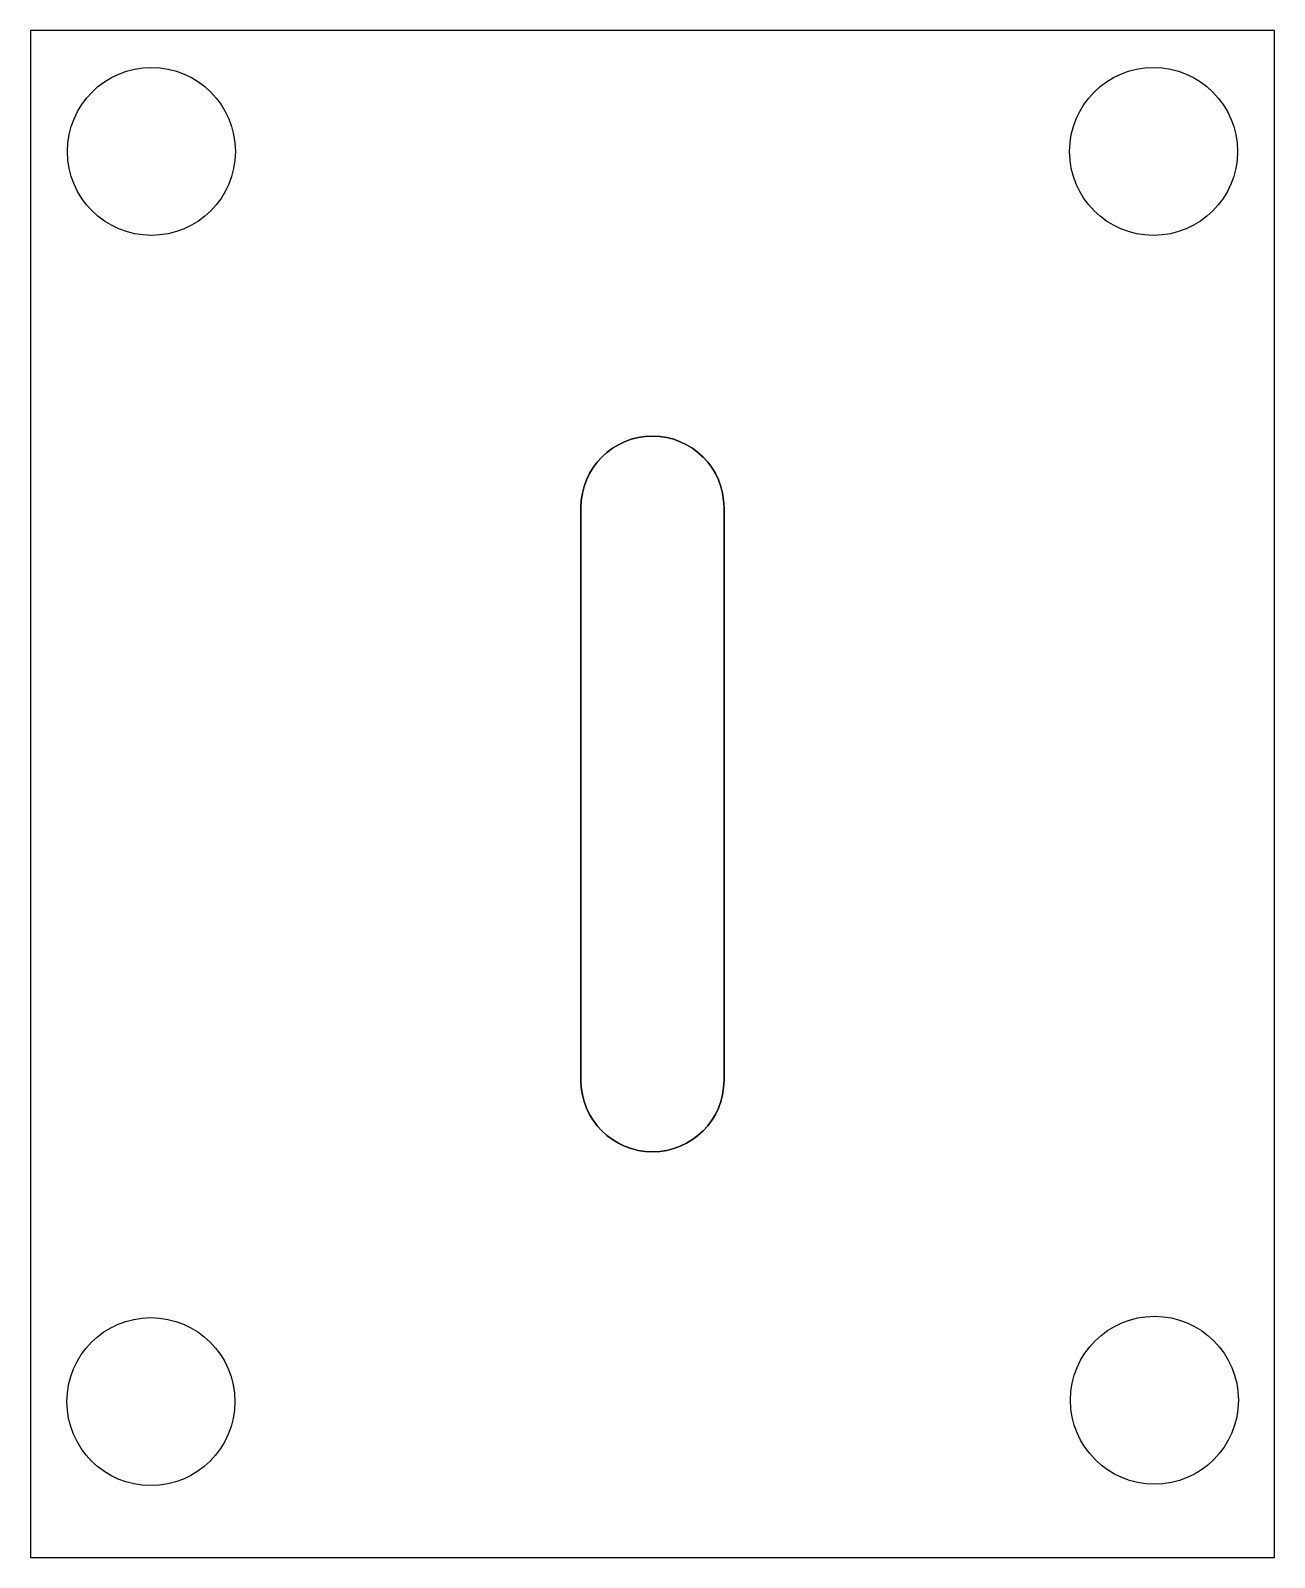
# Model space of a CAD drawing. Header units: inches. Extents: x 181.7 to 183.33, y 171.1 to 173.1.
import ezdxf

# ---------------------------------------------------------------- set-up
doc = ezdxf.new("R2010")
doc.units = ezdxf.units.IN
doc.layers.get('0').update_dxf_attribs({"linetype": 'CONTINUOUS'})

msp = doc.modelspace()

# ---------------------------------------------------------------- linework, layer by layer
msp.add_lwpolyline([(183.3331, 171.0968), (183.3331, 173.0968), (181.7032, 173.0968), (181.7032, 171.0968)], close=True)
msp.add_lwpolyline([(183.3331, 171.0968), (183.3331, 173.0968), (181.7032, 173.0968), (181.7032, 171.0968)], close=True)
for points in [[(182.6119, 172.4718, 1), (182.4244, 172.4718), (182.4244, 171.7218, 1), (182.6119, 171.7218)], [(182.6119, 172.4718), (182.6119, 171.7218, -1), (182.4244, 171.7218), (182.4244, 172.4718, -1)]]:
    msp.add_lwpolyline(points, format="xyb", close=True)
for centre in [(181.8616, 172.9384), (181.8616, 172.9384), (183.1747, 172.9384), (183.1747, 172.9384), (181.8609, 171.3009), (181.8609, 171.3009), (183.1759, 171.3027), (183.1759, 171.3027)]:
    msp.add_circle(centre, 0.11)

doc.saveas('drawing.dxf')
